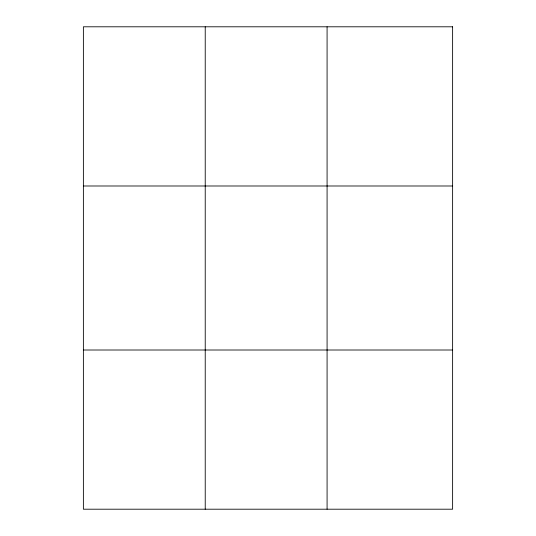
<?xml version="1.0" encoding="UTF-8"?>
<svg xmlns="http://www.w3.org/2000/svg" width="536" height="536" viewBox="0 0 536 536"><rect width="100%" height="100%" fill="white"/><g stroke="black" fill="none" stroke-linecap="round" stroke-linejoin="round"><path stroke-width="0.8" d="M205.228 26.8L205.228 509.2M327.081 26.8L327.081 509.2M83.382 185.992L452.618 185.992M83.382 350.008L452.618 350.008M452.618 26.8L452.618 509.2L83.382 509.2L83.382 26.8L452.618 26.8"/></g></svg>
